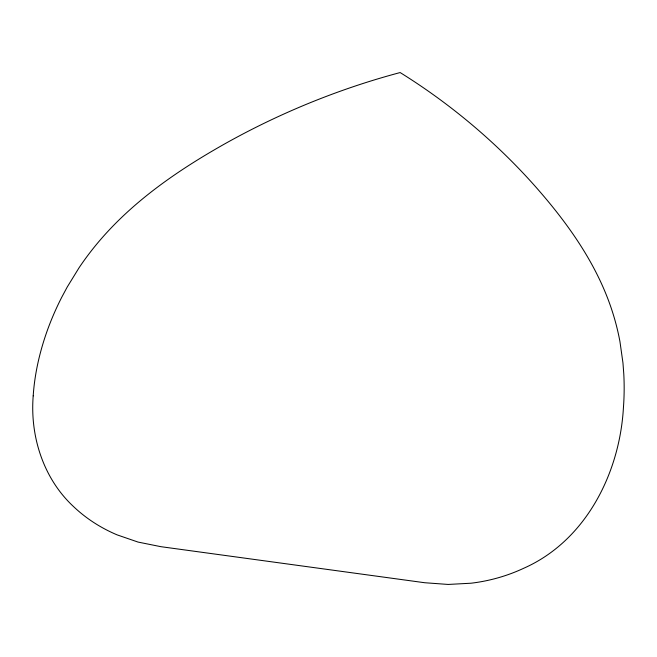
<?xml version="1.0" encoding="UTF-8"?>
<svg xmlns="http://www.w3.org/2000/svg" width="657" height="657" viewBox="0 0 657 657"><rect width="100%" height="100%" fill="white"/><g stroke="black" fill="none" stroke-linecap="round" stroke-linejoin="round"><path stroke-width="0.99" d="M33.203 395.875C29.918 436.445 43.493 478.937 73.847 506.867A151.217 130.423 -6.2 0 0 117.143 534.88L138.077 542.082L160.883 546.681L424.751 582.734L448.181 584.443L470.954 583.219A151.217 130.423 -6.2 0 0 523.613 568.313C585.765 540.892 619.641 473.319 623.411 407.907A351.438 303.115 -6.2 0 0 623.789 374.014L622.959 362.935L619.962 341.673A324.041 279.488 -6.2 0 0 612.414 311.755C597.246 264.451 567.845 223.273 535.266 186.383A696.863 601.048 -6.2 0 0 473.672 126.169C450.505 106.533 425.933 88.58 400.146 72.557C368.848 80.868 338.125 91.282 308.166 103.551A696.863 601.048 -6.2 0 0 224.628 143.94C178.31 170.089 133.494 200.738 98.846 241.595A324.041 279.488 -6.2 0 0 79.054 267.777L67.236 287.01L61.758 297.227A351.438 303.115 -6.2 0 0 47.756 329.256C39.987 350.682 34.706 373.094 33.203 395.875"/></g></svg>
